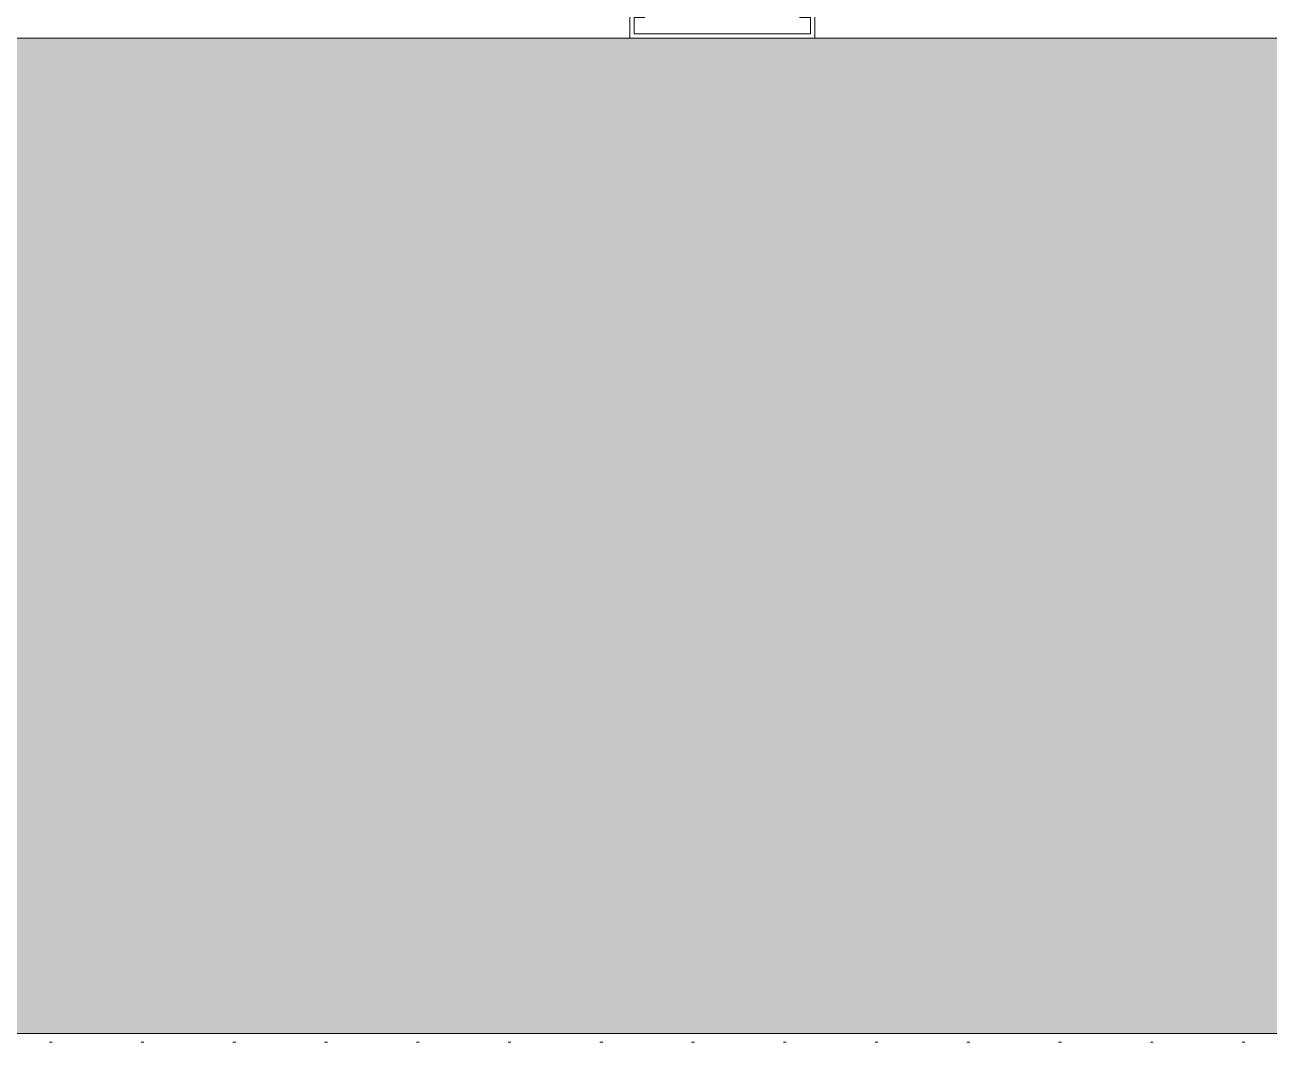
# Model space of a CAD drawing. Extents: x -1701 to 23780, y -363 to 7742.
# Drawn here: x 2831.32 to 2875.06, y 284.7 to 320.46 of the extents above; entities that cross this region are included whole.
import ezdxf

# ---------------------------------------------------------------- set-up
doc = ezdxf.new("R2010")
doc.units = 0
doc.header["$LTSCALE"] = 25
doc.header["$MEASUREMENT"] = 0
doc.linetypes.add('Audi$0$DOT2', pattern=[0.125, 0, -0.125])
doc.layers.get('0').update_dxf_attribs({"color": 9, "lineweight": 9})
for name, color, linetype, lineweight in [('Audi$0$06D', 8, 'Continuous', 9), ('Audi$0$09', 8, 'Continuous', 9), ('Audi$0$10', 8, 'Continuous', 9), ('Audi$0$20', 8, 'Audi$0$DOT2', 9)]:
    doc.layers.add(name, color=color, linetype=linetype, lineweight=lineweight)

# ---------------------------------------------------------------- blocks, each defined once
blk = doc.blocks.new('*U4860')
at = {"layer": 'Audi$0$10'}
blk.add_lwpolyline([(-3.1, -24.85), (-3.1, -24.28), (-2.775, -24.28, 1), (-2.775, -24.13), (-3.1, -24.13), (-3.1, -23.65), (-3.015, -23.601, 0.339454), (-3.001, -23.567), (-3.142, -23.041, 0.876976), (-3.25, -23.055), (-3.25, -25), (3.25, -25), (3.25, -23.055, 0.876976), (3.142, -23.041), (3.001, -23.567, 0.339454), (3.015, -23.601), (3.1, -23.65), (3.1, -24.13), (2.775, -24.13, 1), (2.775, -24.28), (3.1, -24.28), (3.1, -24.85)], format="xyb", close=True, dxfattribs=at)
blk = doc.blocks.new('Audi$0$p-zemin kat')
at = {"layer": 'Audi$0$09'}
h = blk.add_hatch(dxfattribs=at)
h.set_pattern_fill('SQUARE', color=252, scale=20, style=0)
h.paths.add_polyline_path([(1719.557, 285), (3319.5, 285), (3319.5, 320), (1719.669, 320)])
at = {"layer": 'Audi$0$06D'}
blk.add_lwpolyline([(1719.557, 285), (3319.5, 285), (3319.5, 320), (1719.669, 320)], close=True, dxfattribs=at)
blk.add_lwpolyline([(1719.669, 320), (3319.5, 320)], dxfattribs=at)
at = {"layer": 'Audi$0$20'}
blk.add_lwpolyline([(1719.557, 284.7), (4822.793, 284.7), (4822.793, 2034.319)], dxfattribs=at)
at = {"layer": 'Audi$0$10'}
blk.add_blockref('*U4860', (2855.833, 345), dxfattribs=at)
blk = doc.blocks.new('Audi')
at = {"layer": 'Audi$0$10'}
blk.add_blockref('Audi$0$p-zemin kat', (0, 0), dxfattribs=at)

msp = doc.modelspace()

# ---------------------------------------------------------------- block references
at = {"color": 6}
msp.add_blockref('Audi', (0, 0), dxfattribs=at)

doc.saveas('drawing.dxf')
